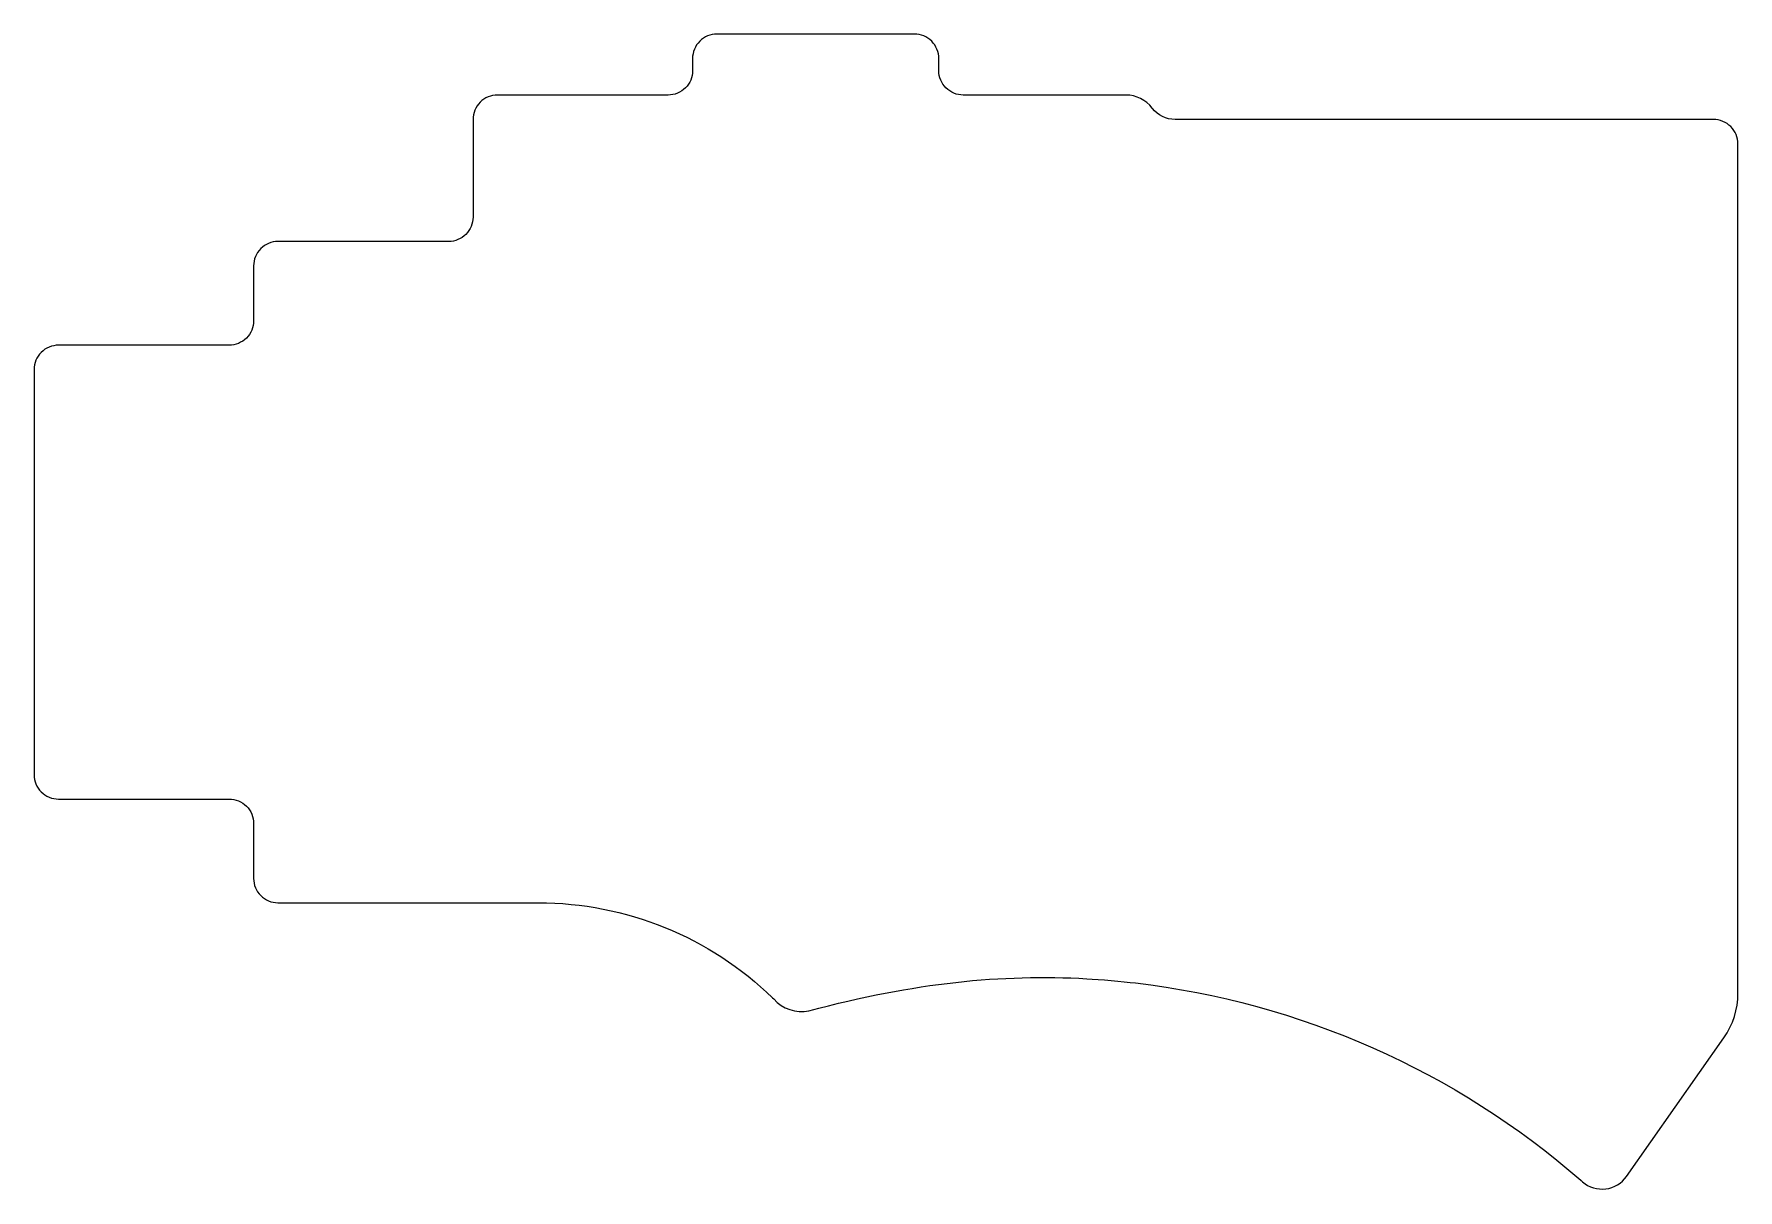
# Model space of a CAD drawing. Header units: millimetres. Extents: x 2 to 142, y 2 to 97.
import ezdxf

# ---------------------------------------------------------------- set-up
doc = ezdxf.new("R2010")
doc.units = ezdxf.units.MM
doc.layers.add('Layer_1', color=7, linetype='CONTINUOUS')

msp = doc.modelspace()

# ---------------------------------------------------------------- linework, layer by layer
at = {"layer": 'Layer_1', "color": 7}
for p, q in [((74.398965, 97.224031), (58.199744, 97.224031)), ((56.199694, 95.224036), (56.199694, 94.224036)), ((56.199744, 95.224031), (56.199694, 95.224036)), ((76.398965, 94.224031), (76.398965, 95.224031)), ((54.199694, 92.224035), (40.199693, 92.224035)), ((91.733696, 92.22403), (78.398965, 92.22403)), ((93.917097, 91.134418), (93.898897, 91.158138)), ((38.199693, 90.224035), (38.199693, 82.224035)), ((139.93013, 90.224035), (95.766407, 90.224035)), ((141.93013, 18.602949), (141.93013, 88.224035)), ((36.199693, 80.224035), (22.199696, 80.224035)), ((20.199695, 78.224034), (20.199695, 73.724034)), ((18.199695, 71.724034), (4.199694, 71.724034)), ((2.199694, 69.724034), (2.199694, 36.524811)), ((4.199694, 34.52481), (18.199695, 34.52481)), ((20.199695, 32.52481), (20.199695, 28.02481)), ((22.199696, 26.02481), (43.564493, 26.02481)), ((62.759994, 18.235469), (62.855094, 18.143069)), ((132.799769, 3.596988), (140.78099, 14.966039)), ((129.078259, 3.252188), (129.186219, 3.158088))]:
    msp.add_line(p, q, dxfattribs=at)
for points in [[(56.78553, 96.638244), (56.410458, 96.263171), (56.199744, 95.754464), (56.199744, 95.224031)], [(58.199744, 97.224031), (57.669311, 97.224031), (57.160603, 97.013317), (56.78553, 96.638244)], [(75.813179, 96.638244), (75.438106, 97.013317), (74.929398, 97.224031), (74.398965, 97.224031)], [(76.398965, 95.224031), (76.398965, 95.754464), (76.188252, 96.263171), (75.813179, 96.638244)], [(56.199694, 94.224036), (56.199694, 93.693603), (55.98898, 93.184895), (55.613907, 92.809822)], [(76.984752, 92.809817), (76.609679, 93.18489), (76.398965, 93.693598), (76.398965, 94.224031)], [(40.199693, 92.224035), (39.66926, 92.224035), (39.160552, 92.013322), (38.785479, 91.638249)], [(55.613907, 92.809822), (55.238835, 92.434749), (54.730127, 92.224035), (54.199694, 92.224035)], [(78.398965, 92.22403), (77.868532, 92.22403), (77.359825, 92.434744), (76.984752, 92.809817)], [(93.898897, 91.158138), (93.381708, 91.830223), (92.581742, 92.224032), (91.733696, 92.22403)], [(38.785479, 91.638249), (38.410406, 91.263176), (38.199693, 90.754468), (38.199693, 90.224035)], [(95.766407, 90.224035), (95.042086, 90.224033), (94.358831, 90.560387), (93.917097, 91.134418)], [(141.344343, 89.638249), (140.969271, 90.013322), (140.460563, 90.224035), (139.93013, 90.224035)], [(141.93013, 88.224035), (141.93013, 88.754468), (141.719416, 89.263176), (141.344343, 89.638249)], [(38.199693, 82.224035), (38.199693, 81.693602), (37.988979, 81.184894), (37.613906, 80.809821)], [(22.199696, 80.224035), (21.669263, 80.224035), (21.160555, 80.013321), (20.785482, 79.638248)], [(37.613906, 80.809821), (37.238833, 80.434748), (36.730126, 80.224035), (36.199693, 80.224035)], [(20.785482, 79.638248), (20.410409, 79.263175), (20.199695, 78.754467), (20.199695, 78.224034)], [(20.199695, 73.724034), (20.199695, 73.193601), (19.988982, 72.684893), (19.613909, 72.30982)], [(4.199694, 71.724034), (3.669261, 71.724034), (3.160553, 71.51332), (2.785481, 71.138247)], [(19.613909, 72.30982), (19.238836, 71.934748), (18.730128, 71.724034), (18.199695, 71.724034)], [(2.785481, 71.138247), (2.410408, 70.763175), (2.199694, 70.254467), (2.199694, 69.724034)], [(2.199694, 36.524811), (2.199694, 35.994378), (2.410408, 35.48567), (2.785481, 35.110597)], [(2.785481, 35.110597), (3.160553, 34.735524), (3.669261, 34.52481), (4.199694, 34.52481)], [(18.199695, 34.52481), (18.730128, 34.52481), (19.238836, 34.314097), (19.613909, 33.939024)], [(19.613909, 33.939024), (19.988982, 33.563951), (20.199695, 33.055243), (20.199695, 32.52481)], [(20.199695, 28.02481), (20.199695, 27.494377), (20.410409, 26.985669), (20.785482, 26.610596)], [(20.785482, 26.610596), (21.160555, 26.235524), (21.669263, 26.02481), (22.199696, 26.02481)], [(43.564493, 26.02481), (50.732754, 26.024809), (57.618693, 23.230565), (62.759994, 18.235469)], [(65.744635, 17.175179), (74.477185, 19.485849), (81.517846, 20.191069), (88.536826, 19.797259)], [(88.536826, 19.797259), (89.639626, 19.735359), (91.424256, 19.580609), (92.521246, 19.451779)], [(92.521246, 19.451779), (106.028537, 17.865489), (118.761458, 12.238449), (129.039859, 3.285688)], [(140.78099, 14.966039), (141.528859, 16.031357), (141.930128, 17.30133), (141.93013, 18.602949)], [(62.855094, 18.143069), (63.57359, 17.323468), (64.677423, 16.953724), (65.744635, 17.175179)], [(129.039859, 3.285688), (129.050459, 3.276688), (129.067659, 3.261388), (129.078259, 3.252188)], [(129.186219, 3.158088), (129.709443, 2.701969), (130.401651, 2.489315), (131.090712, 2.573008)], [(131.090712, 2.573008), (131.779772, 2.656701), (132.400947, 3.028877), (132.799769, 3.596988)]]:
    msp.add_open_spline(points, degree=3, dxfattribs=at)

doc.saveas('drawing.dxf')
